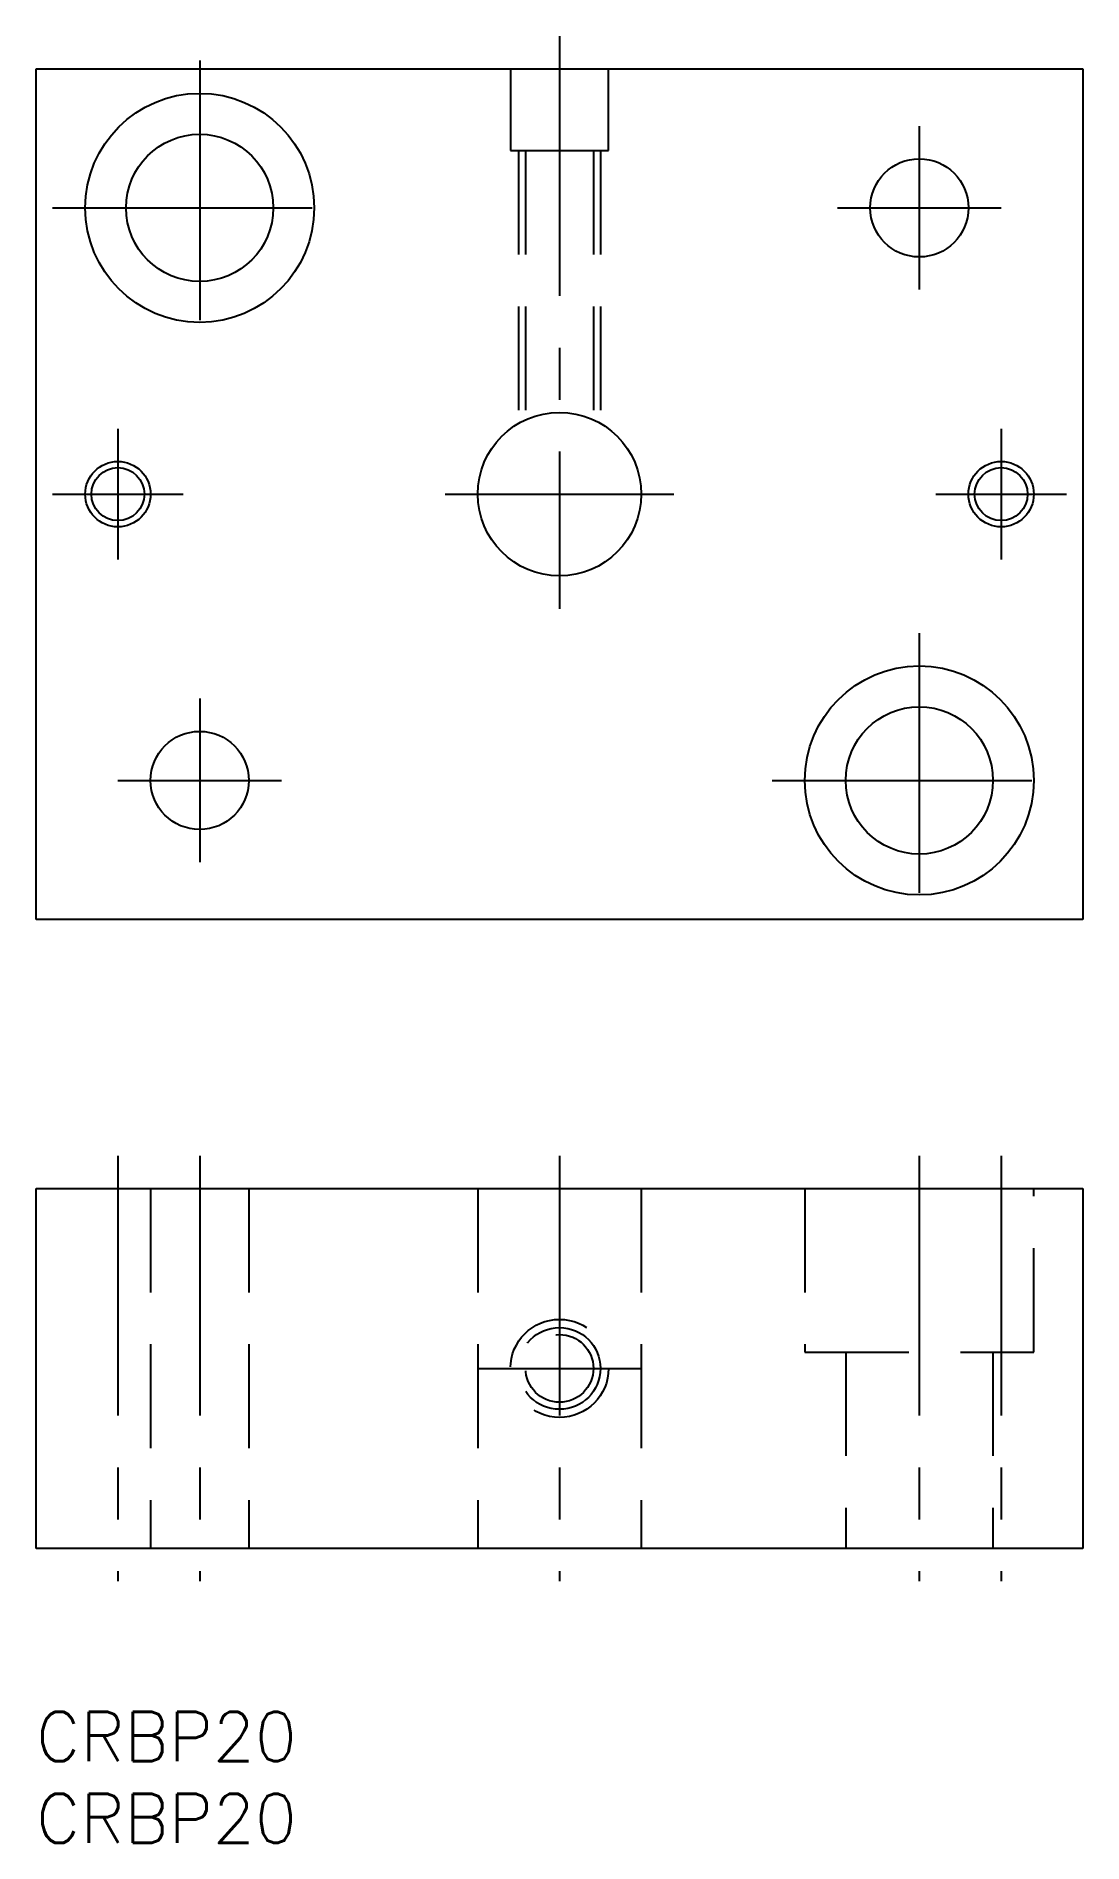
# Model space of a CAD drawing. Extents: x 0 to 64, y -8 to 102.
import ezdxf

# ---------------------------------------------------------------- set-up
doc = ezdxf.new("R2010")
doc.units = 0
doc.header["$LTSCALE"] = 0.5
doc.linetypes.add('CENTER', pattern=[50.8, 31.75, -6.35, 6.35, -6.35])
doc.linetypes.add('DASHED', pattern=[19.05, 12.7, -6.35])
for name, color, linetype in [('MSM_CENTER', 1, 'CENTER'), ('MSM_CONTINUOUS', 7, 'CONTINUOUS'), ('MSM_DASHED', 4, 'DASHED'), ('MSM_NARROW', 5, 'CONTINUOUS'), ('MSM_PART_NUMBER', 7, 'CONTINUOUS')]:
    doc.layers.add(name, color=color, linetype=linetype)
doc.styles.get("Standard").update_dxf_attribs({"font": 'txt.shx', "height": 3, "bigfont": 'bigfont.shx'})

# ---------------------------------------------------------------- blocks, each defined once
blk = doc.blocks.new('*U2')
at = {"layer": 'MSM_PART_NUMBER'}
blk.add_text('CRBP20', height=3, dxfattribs=at).set_placement((0, -3))
blk = doc.blocks.new('*U3')
at = {"layer": 'MSM_PART_NUMBER'}
blk.add_text('CRBP20', height=3, dxfattribs=at).set_placement((0, -8))

msp = doc.modelspace()

# ---------------------------------------------------------------- linework, layer by layer
at = {"layer": 'MSM_CENTER'}
for p, q in [((32, 102.44), (32, 67.44)), ((10, 100.94), (10, 82.94)), ((54, 96.94), (54, 86.94)), ((1, 91.94), (19, 91.94)), ((49, 91.94), (59, 91.94)), ((5, 78.44), (5, 70.44)), ((59, 78.44), (59, 70.44)), ((1, 74.44), (9, 74.44)), ((25, 74.44), (39, 74.44)), ((55, 74.44), (63, 74.44)), ((54, 65.94), (54, 47.94)), ((10, 61.94), (10, 51.94)), ((5, 56.94), (15, 56.94)), ((45, 56.94), (63, 56.94)), ((5, 34), (5, 8)), ((10, 34), (10, 8)), ((32, 34), (32, 8)), ((54, 34), (54, 8)), ((59, 34), (59, 8)), ((27, 21), (37, 21))]:
    msp.add_line(p, q, dxfattribs=at)
at = {"layer": 'MSM_CONTINUOUS'}
for p, q in [((0, 100.44), (64, 100.44)), ((0, 48.44), (0, 100.44)), ((64, 100.44), (64, 48.44)), ((64, 48.44), (0, 48.44)), ((0, 32), (64, 32)), ((0, 10), (0, 32)), ((64, 32), (64, 10)), ((64, 10), (0, 10))]:
    msp.add_line(p, q, dxfattribs=at)
for centre, radius in [((10, 91.94), 7), ((10, 91.94), 4.5), ((54, 91.94), 3), ((32, 74.44), 5), ((5, 74.44), 1.62), ((59, 74.44), 1.62), ((54, 56.94), 7), ((54, 56.94), 4.5), ((10, 56.94), 3)]:
    msp.add_circle(centre, radius, dxfattribs=at)
at = {"layer": 'MSM_DASHED'}
for p, q in [((29, 100.44), (29, 95.44)), ((35, 95.44), (35, 100.44)), ((29, 95.44), (35, 95.44)), ((29.5, 95.44), (29.5, 78.77)), ((29.93, 95.44), (29.93, 78.99)), ((34.07, 95.44), (34.07, 78.99)), ((34.5, 95.44), (34.5, 78.77)), ((7, 32), (7, 10)), ((13, 32), (13, 10)), ((27, 32), (27, 10)), ((37, 32), (37, 10)), ((47, 32), (47, 22)), ((61, 22), (61, 32)), ((47, 22), (61, 22)), ((49.5, 22), (49.5, 10)), ((58.5, 22), (58.5, 10))]:
    msp.add_line(p, q, dxfattribs=at)
for radius in [3, 2.5, 2.07]:
    msp.add_circle((32, 21), radius, dxfattribs=at)
at = {"layer": 'MSM_NARROW'}
for centre in [(5, 74.44), (59, 74.44)]:
    msp.add_circle(centre, 2, dxfattribs=at)

# ---------------------------------------------------------------- block references
at = {"layer": 'MSM_CONTINUOUS'}
for name in ['*U2', '*U3']:
    msp.add_blockref(name, (0, 0), dxfattribs=at)

doc.saveas('drawing.dxf')
